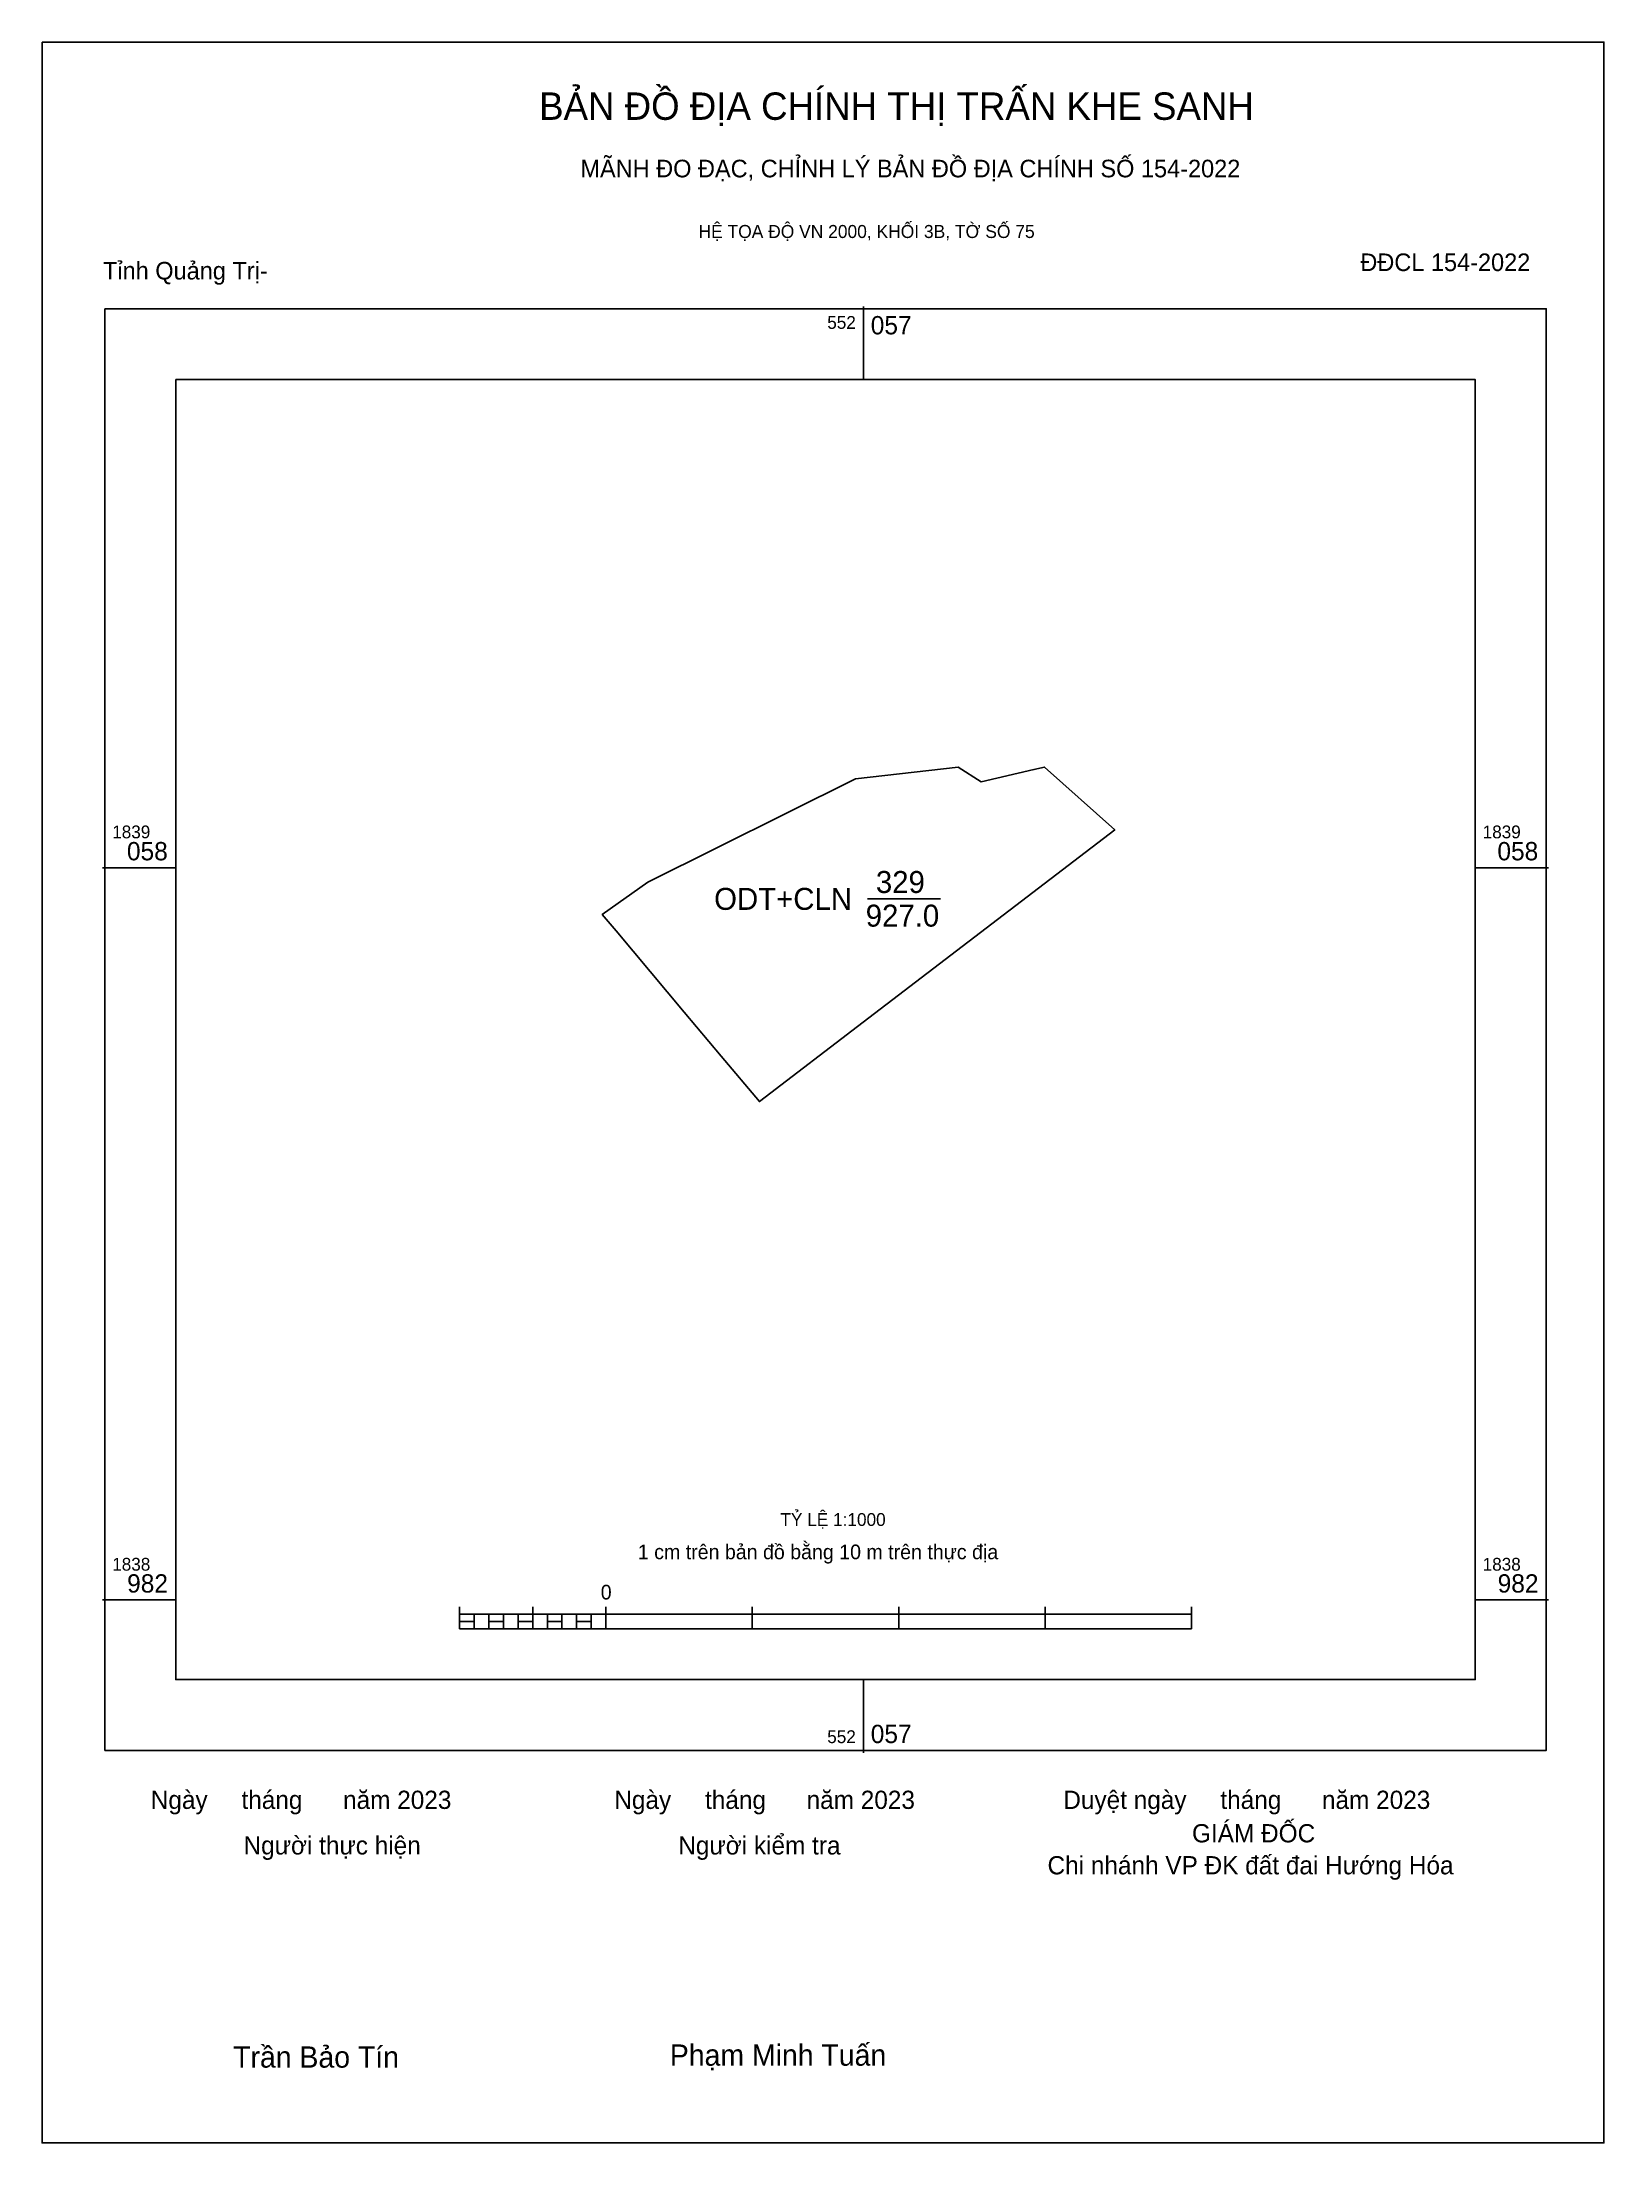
# Model space of a CAD drawing. Extents: x 551973 to 552134, y 1838927 to 1839143.
import ezdxf

# ---------------------------------------------------------------- set-up
doc = ezdxf.new("R2010")
doc.units = 0
for name, color, linetype in [('.hdatnghiatrang', 7, 'Continuous'), ('1-GT-hatchuong', 7, 'Continuous'), ('CONG TRINH', 7, 'Continuous'), ('D0 15.5', 7, 'Continuous'), ('D0 16.5', 7, 'Continuous'), ('D1', 7, 'Continuous'), ('dulich - nghi duong', 7, 'Continuous'), ('KICH THUOC', 7, 'Continuous'), ('SDD', 7, 'Continuous')]:
    doc.layers.add(name, color=color, linetype=linetype)

msp = doc.modelspace()

# ---------------------------------------------------------------- linework, layer by layer
at = {"layer": '.hdatnghiatrang'}
msp.add_line((552057.84, 1839055.02), (552065.35, 1839055.02), dxfattribs=at)
msp.add_lwpolyline([(552035.17, 1839056.75), (552056.6, 1839067.4), (552067.19, 1839068.59), (552069.57, 1839067.1), (552075, 1839068.35), (552076.1, 1839068.61), (552083.34, 1839062.13), (552057.37, 1839042.28), (552046.67, 1839034.1), (552042.74, 1839038.78), (552038.9, 1839043.34), (552035.4, 1839047.51), (552031.88, 1839051.7), (552030.46, 1839053.4)], close=True, dxfattribs=at)
at = {"layer": 'CONG TRINH'}
msp.add_line((552069.57, 1839067.1), (552075, 1839068.35), dxfattribs=at)
msp.add_lwpolyline([(552067.19, 1839068.59), (552056.6, 1839067.4), (552035.17, 1839056.75), (552030.46, 1839053.4)], dxfattribs=at)
at = {"layer": 'D1'}
msp.add_lwpolyline([(551972.65, 1839143.41), (552133.82, 1839143.41), (552133.82, 1838926.67), (551972.65, 1838926.67)], close=True, dxfattribs=at)
at = {"layer": 'dulich - nghi duong'}
for p, q in [((552075, 1839068.35), (552074.99, 1839068.35)), ((552083.34, 1839062.13), (552083.34, 1839062.12)), ((552030.46, 1839053.4), (552030.45, 1839053.39)), ((552031.88, 1839051.7), (552031.88, 1839051.69)), ((552035.4, 1839047.51), (552035.39, 1839047.51)), ((552038.9, 1839043.34), (552038.9, 1839043.34)), ((552057.37, 1839042.28), (552057.37, 1839042.27)), ((552042.74, 1839038.78), (552042.73, 1839038.78)), ((552046.67, 1839034.1), (552046.66, 1839034.09))]:
    msp.add_line(p, q, dxfattribs=at)
at = {"layer": 'KICH THUOC'}
for p, q in [((552057.41, 1839116.13), (552057.41, 1839108.58)), ((551978.9, 1839058.23), (551986.45, 1839058.23)), ((552120.54, 1839058.23), (552128.1, 1839058.23)), ((551978.9, 1838982.69), (551986.45, 1838982.69)), ((552015.73, 1838981.98), (552015.73, 1838979.72)), ((552015.73, 1838981.23), (552091.27, 1838981.23)), ((552017.24, 1838981.23), (552017.24, 1838979.72)), ((552018.75, 1838981.23), (552018.75, 1838979.72)), ((552020.26, 1838981.23), (552020.26, 1838979.72)), ((552021.77, 1838981.23), (552021.77, 1838979.72)), ((552023.28, 1838981.98), (552023.28, 1838979.72)), ((552023.28, 1838981.23), (552023.28, 1838979.72)), ((552024.79, 1838981.23), (552024.79, 1838979.72)), ((552026.3, 1838981.23), (552026.3, 1838979.72)), ((552027.81, 1838981.23), (552027.81, 1838979.72)), ((552029.32, 1838981.23), (552029.32, 1838979.72)), ((552030.83, 1838981.98), (552030.83, 1838979.72)), ((552030.83, 1838981.23), (552030.83, 1838979.72)), ((552045.94, 1838981.98), (552045.94, 1838979.72)), ((552061.05, 1838981.98), (552061.05, 1838979.72)), ((552076.16, 1838981.98), (552076.16, 1838979.72)), ((552091.27, 1838981.98), (552091.27, 1838979.72)), ((552120.54, 1838982.69), (552128.1, 1838982.69)), ((552015.73, 1838979.72), (552091.27, 1838979.72)), ((552057.41, 1838974.48), (552057.41, 1838966.93))]:
    msp.add_line(p, q, dxfattribs=at)
for points in [[(551979.13, 1839115.89), (552127.86, 1839115.89), (552127.86, 1838967.16), (551979.13, 1838967.16)], [(552015.73, 1838980.47), (552017.24, 1838980.47), (552017.24, 1838979.72), (552015.73, 1838979.72)], [(552015.73, 1838980.47), (552017.24, 1838980.47), (552017.24, 1838979.72), (552015.73, 1838979.72)], [(552018.75, 1838980.47), (552020.26, 1838980.47), (552020.26, 1838979.72), (552018.75, 1838979.72)], [(552021.77, 1838980.47), (552023.28, 1838980.47), (552023.28, 1838979.72), (552021.77, 1838979.72)], [(552024.79, 1838980.47), (552026.3, 1838980.47), (552026.3, 1838979.72), (552024.79, 1838979.72)], [(552027.81, 1838980.47), (552029.32, 1838980.47), (552029.32, 1838979.72), (552027.81, 1838979.72)]]:
    msp.add_lwpolyline(points, close=True, dxfattribs=at)
at = {"layer": 'SDD'}
msp.add_lwpolyline([(551986.45, 1839108.58), (552120.54, 1839108.58), (552120.54, 1838974.48), (551986.45, 1838974.48)], close=True, dxfattribs=at)

# ---------------------------------------------------------------- texts
at = {"layer": '1-GT-hatchuong'}
for s, p in [('329', (552058.69, 1839055.62)), ('ODT+CLN', (552042, 1839053.88)), ('927.0', (552057.64, 1839052.15))]:
    msp.add_text(s, height=2.266, dxfattribs=at).set_placement(p)
at = {"layer": 'D0 15.5'}
for s, p in [('Tỉnh Quảng Trị-', (551978.94, 1839118.91)), ('ĐĐCL 154-2022', (552108.68, 1839119.78))]:
    msp.add_text(s, height=1.8146, dxfattribs=at).set_placement(p)
at = {"layer": 'D0 16.5'}
msp.add_text('TỶ LỆ 1:1000', height=1.328, dxfattribs=at).set_placement((552048.84, 1838990.32))
at = {"layer": 'KICH THUOC'}
for s, height, p in [('BẢN ĐỒ ĐỊA CHÍNH THỊ TRẤN KHE SANH', 2.828, (552023.94, 1839135.38)), ('MÃNH ĐO ĐẠC, CHỈNH LÝ BẢN ĐỒ ĐỊA CHÍNH SỐ 154-2022', 1.8146, (552028.2, 1839129.45)), ('HỆ TỌA ĐỘ VN 2000, KHỐI 3B, TỜ SỐ 75', 1.3433, (552040.39, 1839123.19)), ('552', 1.322, (552053.67, 1839113.82)), ('057', 1.889, (552058.16, 1839113.25)), ('1839', 1.322, (551979.89, 1839061.26)), ('1839', 1.322, (552121.3, 1839061.26)), ('058', 1.889, (551981.41, 1839058.99)), ('058', 1.889, (552122.82, 1839058.99)), ('1 cm trên bản đồ bằng 10 m trên thực địa', 1.5108, (552034.13, 1838986.89)), ('1838', 1.322, (551979.89, 1838985.71)), ('982', 1.889, (551981.43, 1838983.45)), ('1838', 1.322, (552121.3, 1838985.71)), ('982', 1.889, (552122.85, 1838983.45)), ('0', 1.51, (552030.3, 1838982.74)), ('552', 1.322, (552053.67, 1838967.92)), ('057', 1.889, (552058.16, 1838967.92)), ('Ngày     tháng      năm 2023', 1.8797, (551983.87, 1838961.13)), ('Ngày     tháng      năm 2023', 1.8797, (552031.7, 1838961.13)), ('Duyệt ngày     tháng      năm 2023', 1.8797, (552078.03, 1838961.13)), ('GIÁM ĐỐC', 1.88, (552091.31, 1838957.68)), ('Người thực hiện', 1.8797, (551993.44, 1838956.43)), ('Người kiểm tra', 1.8797, (552038.3, 1838956.43)), ('Chi nhánh VP ĐK đất đai Hướng Hóa', 1.8797, (552076.4, 1838954.38)), ('Trần Bảo Tín', 2.1925, (551992.37, 1838934.44)), ('Phạm Minh Tuấn', 2.1925, (552037.43, 1838934.64))]:
    msp.add_text(s, height=height, dxfattribs=at).set_placement(p)

doc.saveas('drawing.dxf')
